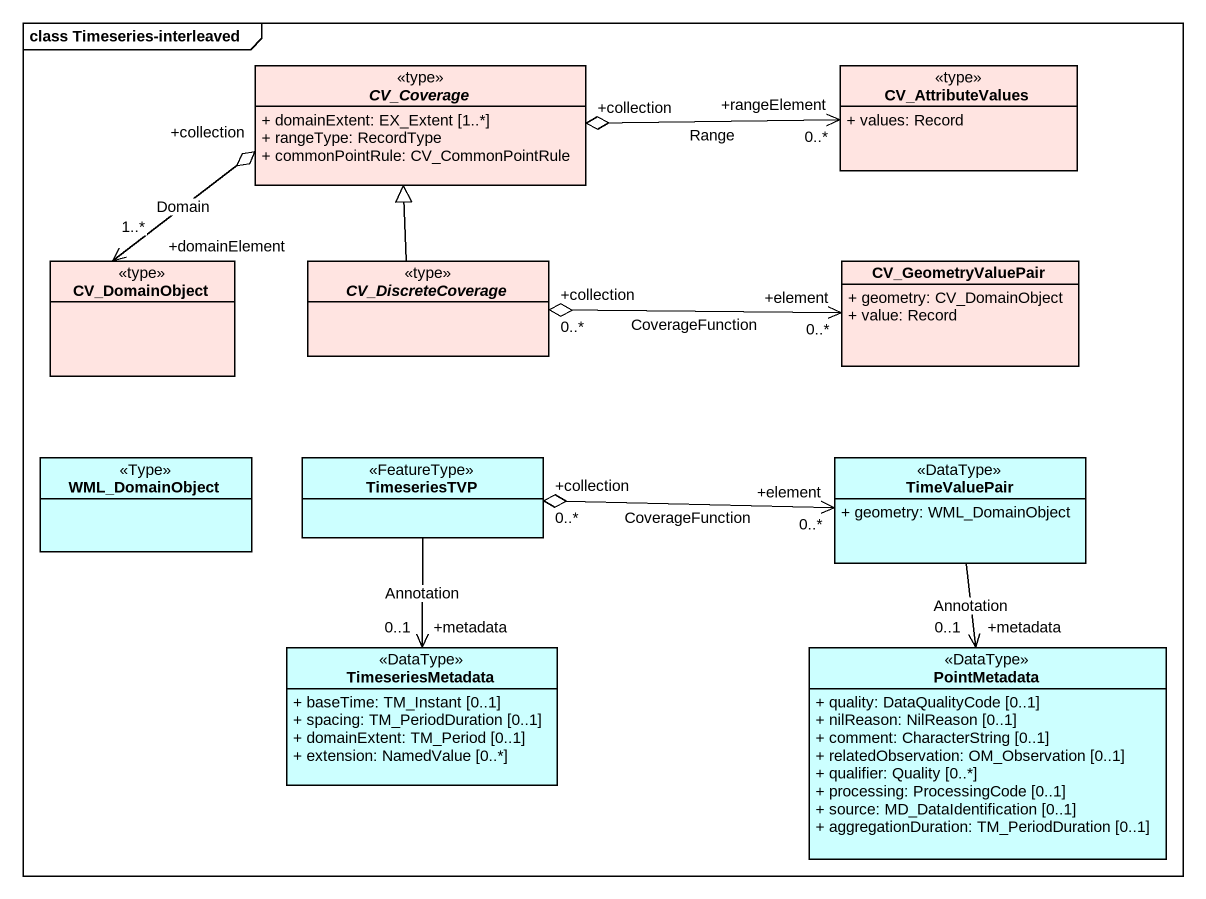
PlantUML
@startuml
mainframe class Timeseries-interleaved
hide circle
hide empty members
skinparam classAttributeIconSize 0
abstract class CV_Coverage <<type>> #FFE4E1 {
  + domainExtent: EX_Extent [1..*]
  + rangeType: RecordType
  + commonPointRule: CV_CommonPointRule
}
class CV_AttributeValues <<type>> #FFE4E1 {
  + values: Record
}
class CV_DomainObject <<type>> #FFE4E1
abstract class CV_DiscreteCoverage <<type>> #FFE4E1
class CV_GeometryValuePair #FFE4E1 {
  + geometry: CV_DomainObject
  + value: Record
}
class WML_DomainObject <<Type>> #CCFFFF
class TimeseriesTVP <<FeatureType>> #CCFFFF
class TimeValuePair <<DataType>> #CCFFFF {
  + geometry: WML_DomainObject
}
class TimeseriesMetadata <<DataType>> #CCFFFF {
  + baseTime: TM_Instant [0..1]
  + spacing: TM_PeriodDuration [0..1]
  + domainExtent: TM_Period [0..1]
  + extension: NamedValue [0..*]
}
class PointMetadata <<DataType>> #CCFFFF {
  + quality: DataQualityCode [0..1]
  + nilReason: NilReason [0..1]
  + comment: CharacterString [0..1]
  + relatedObservation: OM_Observation [0..1]
  + qualifier: Quality [0..*]
  + processing: ProcessingCode [0..1]
  + source: MD_DataIdentification [0..1]
  + aggregationDuration: TM_PeriodDuration [0..1]
}
CV_AttributeValues "+rangeElement\n0..*" <-left-o "+collection" CV_Coverage : Range
CV_DomainObject "+domainElement\n1..*" <-up-o "+collection" CV_Coverage : Domain
CV_DiscreteCoverage -up-|> CV_Coverage
CV_GeometryValuePair "+element\n0..*" <-left-o "+collection\n0..*" CV_DiscreteCoverage : CoverageFunction
TimeseriesTVP "+collection\n0..*" o-right-> "+element\n0..*" TimeValuePair : CoverageFunction
TimeseriesTVP --> "+metadata\n0..1" TimeseriesMetadata : Annotation
TimeValuePair --> "+metadata\n0..1" PointMetadata : Annotation
@enduml
